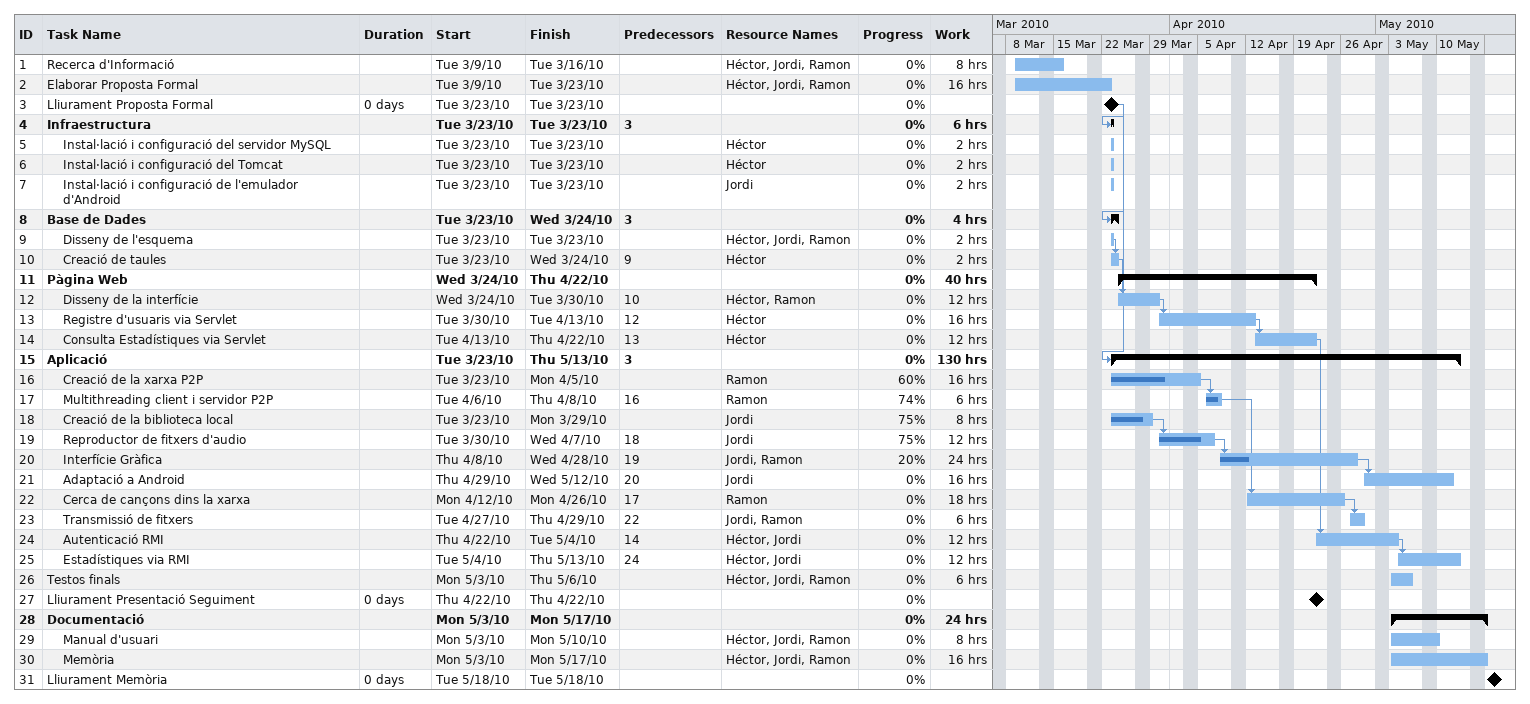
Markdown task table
| ID | Level | Task | Duration | Start | Finish | Predecessors | Resources | % complete | Work (h) |
|---|---|---|---|---|---|---|---|---|---|
| 1 | 1 | Recerca d'Informació |  | 2010-03-09 | 2010-03-16 |  | Héctor, Jordi, Ramon | 0 | 8 |
| 2 | 1 | Elaborar Proposta Formal |  | 2010-03-09 | 2010-03-23 |  | Héctor, Jordi, Ramon | 0 | 16 |
| 3 | 1 | Lliurament Proposta Formal | 0d | 2010-03-23 | 2010-03-23 |  |  | 0 |  |
| 4 | 1 | **Infraestructura** |  | 2010-03-23 | 2010-03-23 | 3 |  | 0 | 6 |
| 5 | 2 | Instal·lació i configuració del servidor MySQL |  | 2010-03-23 | 2010-03-23 |  | Héctor | 0 | 2 |
| 6 | 2 | Instal·lació i configuració del Tomcat |  | 2010-03-23 | 2010-03-23 |  | Héctor | 0 | 2 |
| 7 | 2 | Instal·lació i configuració de l'emulador d'Android |  | 2010-03-23 | 2010-03-23 |  | Jordi | 0 | 2 |
| 8 | 1 | **Base de Dades** |  | 2010-03-23 | 2010-03-24 | 3 |  | 0 | 4 |
| 9 | 2 | Disseny de l'esquema |  | 2010-03-23 | 2010-03-23 |  | Héctor, Jordi, Ramon | 0 | 2 |
| 10 | 2 | Creació de taules |  | 2010-03-23 | 2010-03-24 | 9 | Héctor | 0 | 2 |
| 11 | 1 | **Pàgina Web** |  | 2010-03-24 | 2010-04-22 |  |  | 0 | 40 |
| 12 | 2 | Disseny de la interfície |  | 2010-03-24 | 2010-03-30 | 10 | Héctor, Ramon | 0 | 12 |
| 13 | 2 | Registre d'usuaris via Servlet |  | 2010-03-30 | 2010-04-13 | 12 | Héctor | 0 | 16 |
| 14 | 2 | Consulta Estadístiques via Servlet |  | 2010-04-13 | 2010-04-22 | 13 | Héctor | 0 | 12 |
| 15 | 1 | **Aplicació** |  | 2010-03-23 | 2010-05-13 | 3 |  | 0 | 130 |
| 16 | 2 | Creació de la xarxa P2P |  | 2010-03-23 | 2010-04-05 |  | Ramon | 60 | 16 |
| 17 | 2 | Multithreading client i servidor P2P |  | 2010-04-06 | 2010-04-08 | 16 | Ramon | 74 | 6 |
| 18 | 2 | Creació de la biblioteca local |  | 2010-03-23 | 2010-03-29 |  | Jordi | 75 | 8 |
| 19 | 2 | Reproductor de fitxers d'audio |  | 2010-03-30 | 2010-04-07 | 18 | Jordi | 75 | 12 |
| 20 | 2 | Interfície Gràfica |  | 2010-04-08 | 2010-04-28 | 19 | Jordi, Ramon | 20 | 24 |
| 21 | 2 | Adaptació a Android |  | 2010-04-29 | 2010-05-12 | 20 | Jordi | 0 | 16 |
| 22 | 2 | Cerca de cançons dins la xarxa |  | 2010-04-12 | 2010-04-26 | 17 | Ramon | 0 | 18 |
| 23 | 2 | Transmissió de fitxers |  | 2010-04-27 | 2010-04-29 | 22 | Jordi, Ramon | 0 | 6 |
| 24 | 2 | Autenticació RMI |  | 2010-04-22 | 2010-05-04 | 14 | Héctor, Jordi | 0 | 12 |
| 25 | 2 | Estadístiques via RMI |  | 2010-05-04 | 2010-05-13 | 24 | Héctor, Jordi | 0 | 12 |
| 26 | 1 | Testos finals |  | 2010-05-03 | 2010-05-06 |  | Héctor, Jordi, Ramon | 0 | 6 |
| 27 | 1 | Lliurament Presentació Seguiment | 0d | 2010-04-22 | 2010-04-22 |  |  | 0 |  |
| 28 | 1 | **Documentació** |  | 2010-05-03 | 2010-05-17 |  |  | 0 | 24 |
| 29 | 2 | Manual d'usuari |  | 2010-05-03 | 2010-05-10 |  | Héctor, Jordi, Ramon | 0 | 8 |
| 30 | 2 | Memòria |  | 2010-05-03 | 2010-05-17 |  | Héctor, Jordi, Ramon | 0 | 16 |
| 31 | 1 | Lliurament Memòria | 0d | 2010-05-18 | 2010-05-18 |  |  | 0 |  |
